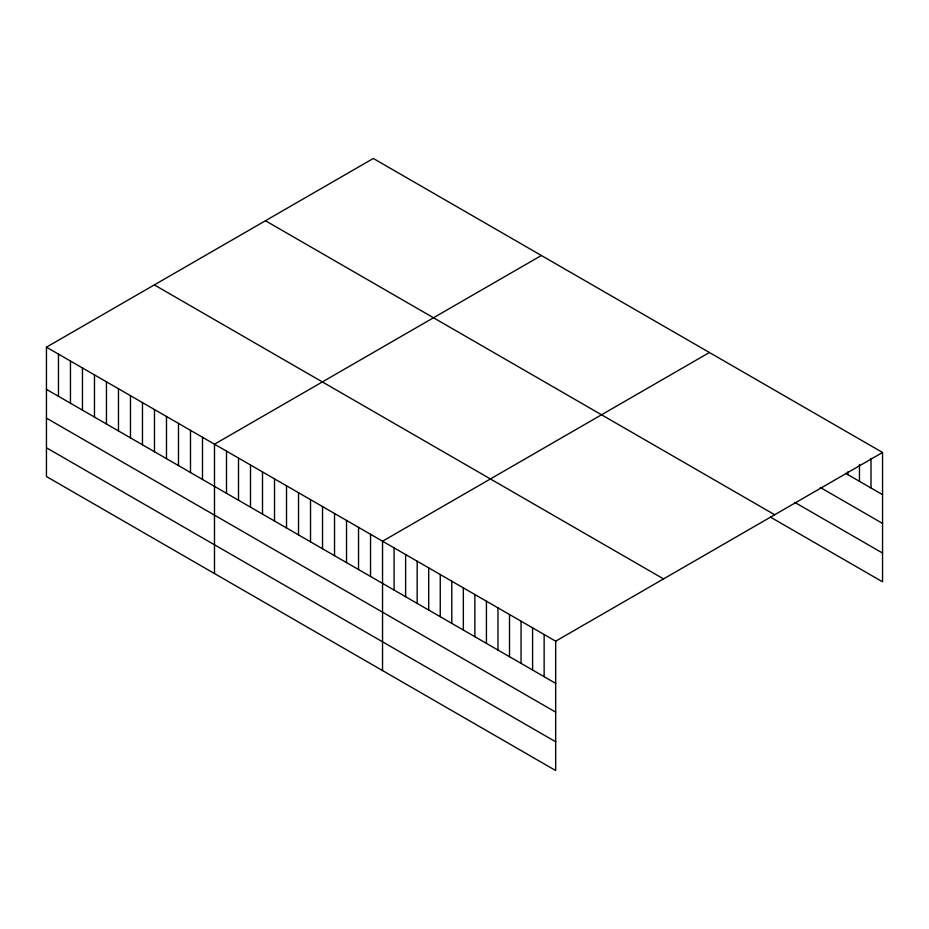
<?xml version="1.0" encoding="UTF-8"?>
<svg xmlns="http://www.w3.org/2000/svg" width="929" height="929" viewBox="0 0 929 929"><rect width="100%" height="100%" fill="white"/><g stroke="black" fill="none" stroke-linecap="round" stroke-linejoin="round"><path stroke-width="1.39" d="M46.45 347.179L555.681 641.184L555.681 770.536L46.45 476.531L46.45 347.179L373.319 158.464L882.55 452.469L882.55 581.821L770.582 517.186M541.363 255.487L214.494 444.201L214.494 573.553M709.408 352.509L382.539 541.224L382.539 670.575M555.681 641.184L882.55 452.469M845.611 473.325L882.55 494.646M820.214 487.435L882.55 523.422M794.829 502.403L882.55 553.057M265.45 220.742L774.681 514.736M154.319 284.901L663.55 578.906M46.45 389.356L555.681 683.361M46.45 418.131L555.681 712.137M46.45 447.766L555.681 741.772M871.007 458.461L871.007 487.98M859.464 464.442L859.464 481.327M847.922 471.839L847.922 474.661M544.139 634.519L544.139 676.695M532.596 627.853L532.596 670.03M521.053 621.187L521.053 663.376M509.51 614.522L509.51 656.71M497.967 607.856L497.967 650.045M486.424 601.191L486.424 643.379M474.882 594.537L474.882 636.713M463.339 587.871L463.339 630.048M451.796 581.206L451.796 623.382M440.253 574.54L440.253 616.728M428.71 567.874L428.71 610.063M417.167 561.209L417.167 603.397M405.625 554.543L405.625 596.732M394.082 547.878L394.082 590.066M370.543 534.291L370.543 576.468M358.536 527.358L358.536 569.547M346.529 520.426L346.529 562.614M334.533 513.493L334.533 555.681M322.526 506.572L322.526 548.749M310.518 499.639L310.518 541.828M298.523 492.707L298.523 534.895M286.515 485.774L286.515 527.962M274.519 478.853L274.519 521.03M262.512 471.92L262.512 514.097M250.505 464.988L250.505 507.176M238.509 458.055L238.509 500.243M226.502 451.122L226.502 493.311M202.499 437.269L202.499 479.457M190.491 430.336L190.491 472.524M178.484 423.403L178.484 465.592M166.488 416.482L166.488 458.659M154.481 409.55L154.481 451.726M142.474 402.617L142.474 444.805M130.478 395.684L130.478 437.873M118.471 388.752L118.471 430.94M106.463 381.831L106.463 424.007M94.468 374.898L94.468 417.086M82.46 367.965L82.46 410.153M70.453 361.033L70.453 403.221M58.457 354.112L58.457 396.288"/></g></svg>
